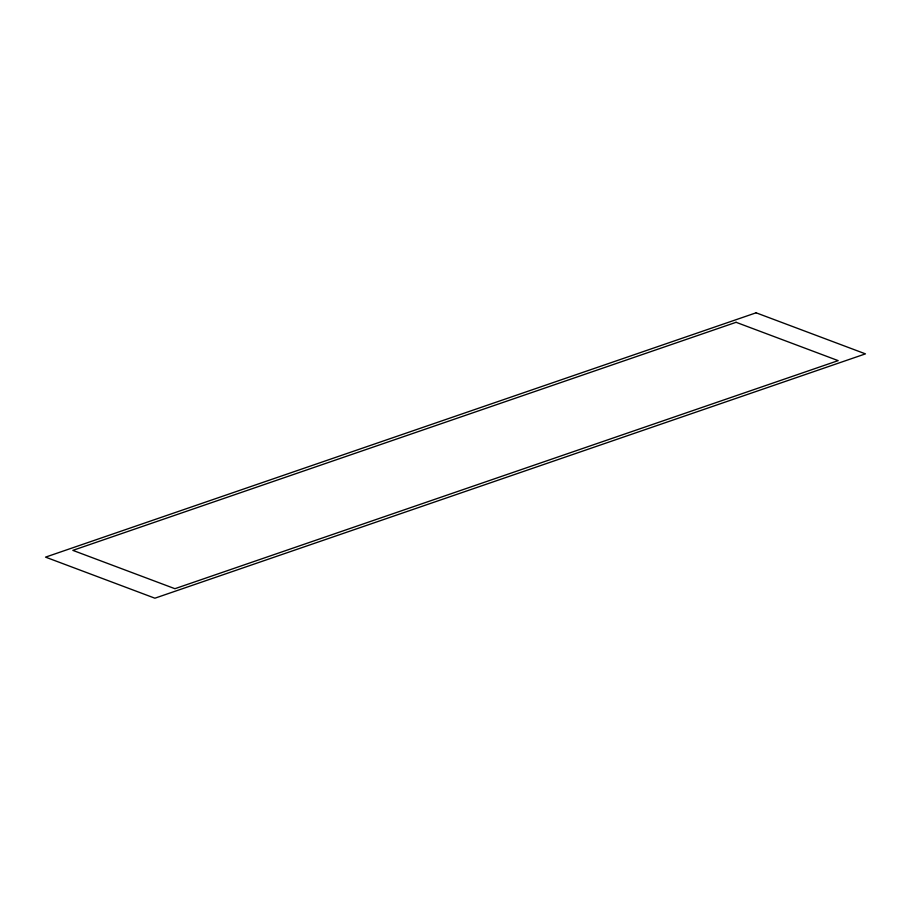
<?xml version="1.0" encoding="UTF-8"?>
<svg xmlns="http://www.w3.org/2000/svg" width="911" height="911" viewBox="0 0 911 911"><rect width="100%" height="100%" fill="white"/><g stroke="black" fill="none" stroke-linecap="round" stroke-linejoin="round"><path stroke-width="1.37" d="M756.107 312.803L45.55 557.133L154.893 598.197L865.45 353.867L756.107 312.803M736.088 322.3L72.846 550.369L174.912 588.7L838.154 360.631L736.088 322.3"/></g></svg>
